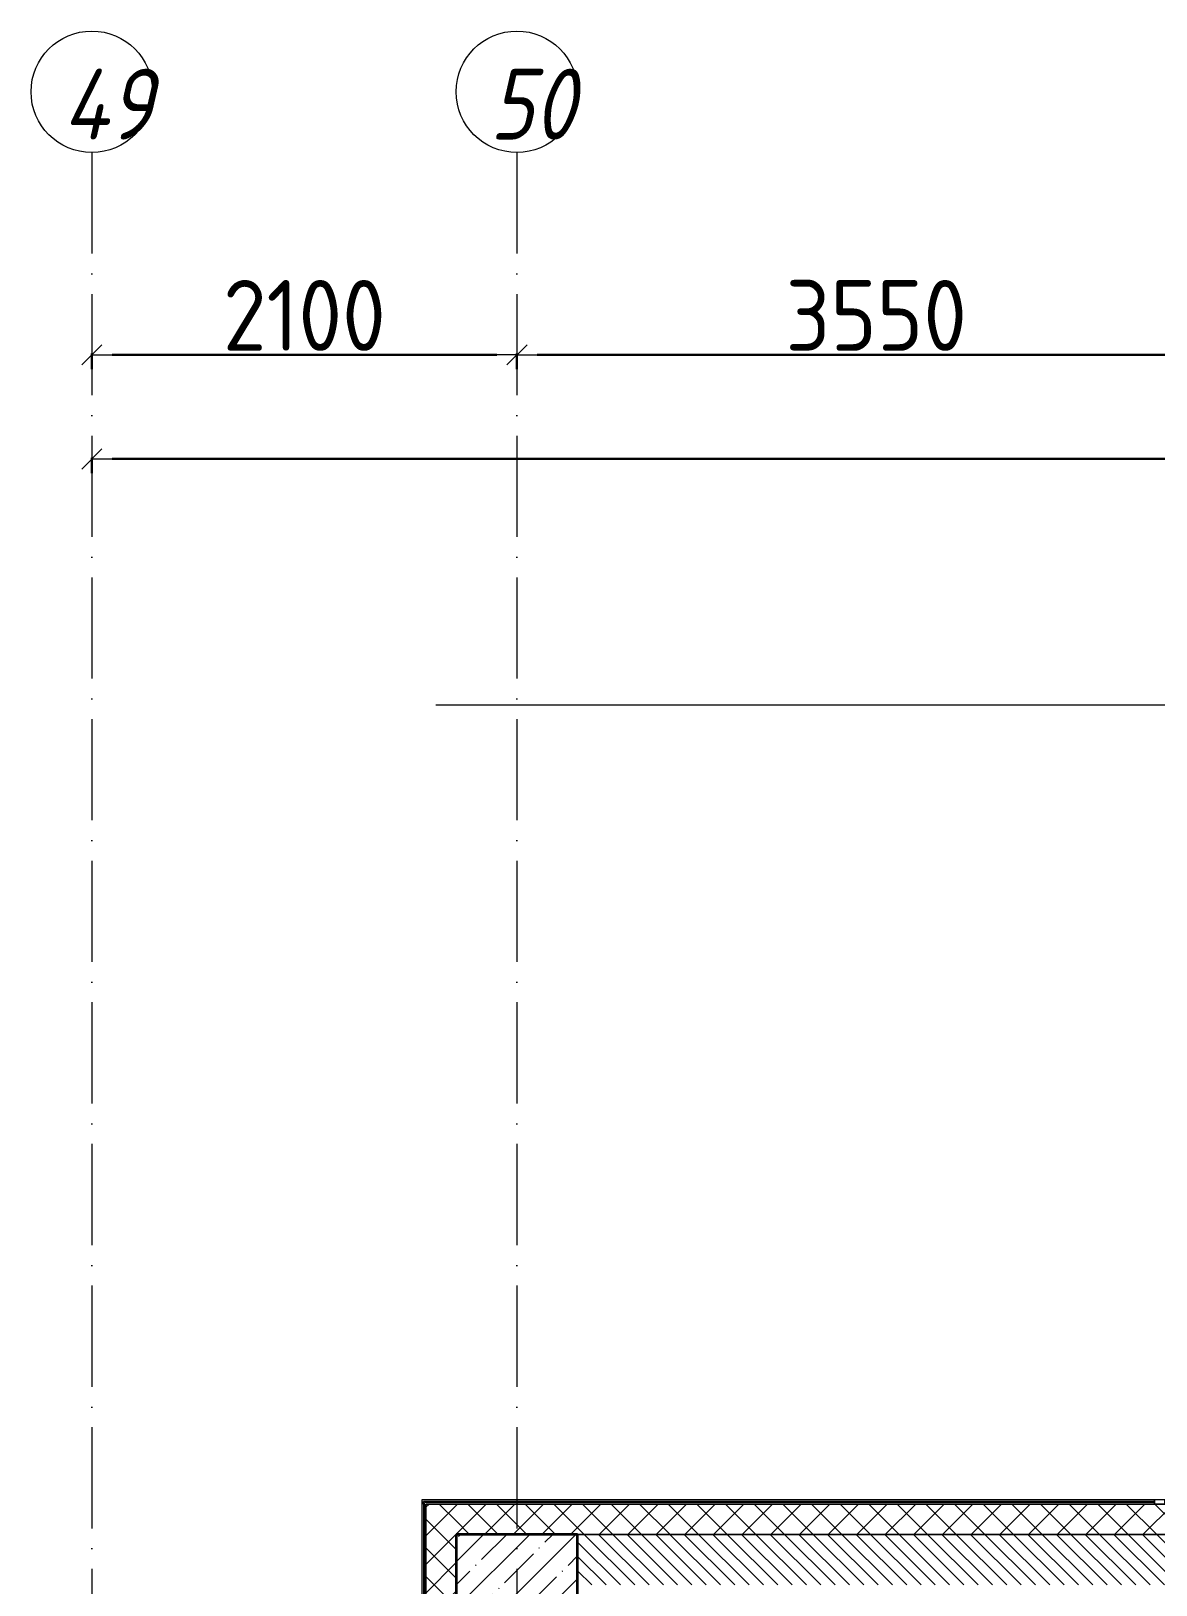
# Model space of a CAD drawing. Header units: millimetres. Extents: x -213536 to 1564669, y -45299 to 942238.
# Drawn here: x 277246 to 282802, y 257315 to 264995 of the extents above; entities that cross this region are included whole.
import ezdxf

# ---------------------------------------------------------------- set-up
doc = ezdxf.new("R2010")
doc.units = ezdxf.units.MM
doc.linetypes.add('50_200_ШТРИХ_1Т_ш5_п1_п1_', pattern=[700, 500, -100, 0, -100])
for name, color, linetype, lineweight in [('0-1', 7, 'Continuous', 5), ('0-2', 7, 'Continuous', 9), ('Несущие колонны', 7, 'Continuous', 9), ('Несущие колонны-1', 7, 'Continuous', 35), ('Общие ребра', 7, 'Continuous', 9), ('Оси', 7, 'Continuous', 9), ('Оси-1', 7, 'Continuous', 20), ('Оси-2', 7, '50_200_ШТРИХ_1Т_ш5_п1_п1_', 9), ('Размеры', 7, 'Continuous', 15), ('Стены-1', 7, 'Continuous', 13), ('Штриховка разреза-1', 7, 'Continuous', 9), ('Элементы узлов', 7, 'Continuous', 9)]:
    doc.layers.add(name, color=color, linetype=linetype, lineweight=lineweight)
doc.layers.get('0-2').off()
doc.styles.add('ISOCPEUR_I_1', font='isocpeui.ttf', dxfattribs={"width": 0.85, "height": 2.5})
doc.styles.add('СПДС', font='isocpeur.ttf', dxfattribs={"width": 0.9})
doc.dimstyles.new('Размера А3', dxfattribs={"dimtxt": 200, "dimasz": 100, "dimexe": 70, "dimexo": 100, "dimgap": 20, "dimtad": 1, "dimdec": 0, "dimrnd": 10, "dimzin": 0, "dimdsep": 46, "dimtxsty": 'СПДС', "dimblk": 'ARROWHEAD_6', "dimcen": 1, "dimclrd": 256, "dimclre": 256, "dimclrt": 256, "dimazin": 0, "dimtfac": 1, "dimtdec": 0, "dimtmove": 2, "dimatfit": 3, "dimfxl": 1, "dimtolj": 1, "dimtzin": 0, "dimarcsym": 0})
pattern_1 = [(45, (0, 0), (-70.71068, 70.71068), []), (135, (0, 0), (-70.71068, -70.71068), [])]

# ---------------------------------------------------------------- blocks, each defined once
blk = doc.blocks.new('BSC_Колонна _Прямоугольная - 600х600-25984397-АИ2_02_План отделки стен 2-го этажа _Часть 2_')
at = {"layer": 'Несущие колонны'}
h = blk.add_hatch(dxfattribs=at)
h.set_pattern_fill('FP_12', color=256, style=0, pattern_type=2)
h.set_pattern_definition([(45, (-73400, -44450), (-114.04925, 114.04925), []), (45, (-73285.95, -44450), (-114.04925, 114.04925), [201.613, -40.323, 3.353, -36.97])])
h.paths.add_polyline_path([(-300, -300), (300, -300), (300, 300), (-300, 300)], flags=0)
at = {"layer": 'Несущие колонны-1'}
for p, q in [((300, 300), (-300, 300)), ((-300, 300), (-300, -300)), ((300, -300), (300, 300)), ((-300, -300), (300, -300))]:
    blk.add_line(p, q, dxfattribs=at)
blk = doc.blocks.new('Стены 10 - Стены 4-31628020-АИ2_02_План отделки стен 2-го этажа _Часть 2_')
at = {"layer": 'Стены-1'}
for p, q in [((23850, 9731), (23800, 9731)), ((23800, 9731), (23800, 9711)), ((23800, 9711), (23850, 9711)), ((23850, 9711), (23850, 9731))]:
    blk.add_line(p, q, dxfattribs=at)
blk = doc.blocks.new('0125-Р-ОО-Ш2-АР-о_23_10_2024_rvt-1-АИ2_02_План отделки стен 2-го этажа _Часть 2_')
at = {"layer": 'Штриховка разреза-1'}
h = blk.add_hatch(dxfattribs=at)
h.set_pattern_fill('FP_81', color=256, style=0, pattern_type=2)
h.set_pattern_definition(pattern_1)
h.paths.add_polyline_path([(73025, 14150), (73100, 14150), (73100, 15445), (73094, 15445), (73094, 15520), (72950, 15520), (72950, 14150)], flags=0)
h.paths.add_polyline_path([(73094, 17220), (73094, 17295), (73100, 17295), (73100, 18085), (73094, 18085), (73094, 18160), (72950, 18160), (72950, 17220)], flags=0)
h.paths.add_polyline_path([(73094, 19860), (73094, 19935), (73100, 19935), (73100, 21325), (73094, 21325), (73094, 21400), (72950, 21400), (72950, 19860)], flags=0)
h.paths.add_polyline_path([(73094, 23100), (73094, 23175), (73100, 23175), (73100, 23965), (73094, 23965), (73094, 24040), (72950, 24040), (72950, 23100)], flags=0)
h.paths.add_polyline_path([(72950, 25740), (73094, 25740), (73094, 25815), (73100, 25815), (73100, 27205), (73094, 27205), (73094, 27280), (72950, 27280), (72950, 26366)], flags=0)
h.paths.add_polyline_path([(73094, 28980), (73094, 29055), (73100, 29055), (73100, 29845), (73094, 29845), (73094, 29920), (72950, 29920), (72950, 28980)], flags=0)
h.paths.add_polyline_path([(73094, 31620), (73094, 31695), (73100, 31695), (73100, 33085), (73094, 33085), (73094, 33160), (72950, 33160), (72950, 31620)], flags=0)
h.paths.add_polyline_path([(73094, 34860), (73094, 34935), (73100, 34935), (73100, 35725), (73094, 35725), (73094, 35800), (72950, 35800), (72950, 34860)], flags=0)
h.paths.add_polyline_path([(73094, 37500), (73094, 37575), (73100, 37575), (73100, 38965), (73094, 38965), (73094, 39040), (72950, 39040), (72950, 37500)], flags=0)
h.paths.add_polyline_path([(72950, 40740), (73094, 40740), (73094, 40815), (73100, 40815), (73100, 41605), (73094, 41605), (73094, 41680), (72950, 41680), (72950, 40746)], flags=0)
h.paths.add_polyline_path([(73094, 43380), (73094, 43455), (73100, 43455), (73100, 44900), (72950, 44900), (72950, 43380)], flags=0)
h = blk.add_hatch(dxfattribs=at)
h.set_pattern_fill('FP_81', color=256, style=0, pattern_type=2)
h.set_pattern_definition(pattern_1)
h.paths.add_polyline_path([(76650, 44750), (76650, 44900), (73100, 44900), (73100, 44750), (76106.4, 44750)], flags=0)
h = blk.add_hatch(dxfattribs=at)
h.set_pattern_fill('FP_2', color=256, style=0, pattern_type=2)
h.set_pattern_definition([(135, (0, 0), (-35.35534, -35.35534), [])])
h.paths.add_polyline_path([(76850, 44500), (76850, 44750), (73700, 44750), (73700, 44500), (76106.4, 44500)], flags=0)
at = {"layer": 'Общие ребра'}
for p, q in [((76550, 44912), (72938, 44912)), ((72938, 44907), (72938, 44912)), ((72938, 44900), (72938, 44907)), ((72938, 44900), (72938, 43380)), ((76550, 44907), (72943, 44907)), ((72943, 44900), (72943, 44907)), ((72943, 44900), (72943, 43380)), ((72950, 44900), (72950, 43380)), ((72950, 43380), (72950, 44900))]:
    blk.add_line(p, q, dxfattribs=at)
at = {"layer": 'Стены-1'}
for p, q in [((76550, 44920), (72930, 44920)), ((72930, 44920), (72930, 44912)), ((72930, 44912), (72930, 44900)), ((72930, 44900), (72930, 43380)), ((73100, 44900), (72950, 44900)), ((72950, 44900), (76550, 44900)), ((76650, 44900), (73100, 44900)), ((76550, 44900), (76550, 44920)), ((76620, 44750), (73700, 44750)), ((73700, 44750), (76650, 44750))]:
    blk.add_line(p, q, dxfattribs=at)
at = {"layer": '0-2'}
for name, p in [('Стены 10 - Стены 4-31628020-АИ2_02_План отделки стен 2-го этажа _Часть 2_', (52750, 35189)), ('BSC_Колонна _Прямоугольная - 600х600-25984397-АИ2_02_План отделки стен 2-го этажа _Часть 2_', (73400, 44450))]:
    blk.add_blockref(name, p, dxfattribs=at)
blk = doc.blocks.new('DET_Линия разрыва - По умолчанию-18881922-АИ2_02_План отделки стен 2-го этажа _Часть 2_')
at = {"layer": 'Элементы узлов'}
blk.add_line((16354.1, 0), (224.2, 0), dxfattribs=at)
blk = doc.blocks.new('Ось сетки - Круг_Ø6_00__ISO-2_5_0_9K_-16731441-АИ2_02_План отделки стен 2-го этажа _Часть 2_')
at = {"layer": 'Оси-1'}
blk.add_circle((0, 0), 3, dxfattribs=at)
blk = doc.blocks.new('ARROWHEAD_6')
at = {"color": 0, "linetype": 'Continuous'}
for p, q in [((0, 0), (-1, 0)), ((-0.5, -0.5), (0.5, 0.5))]:
    blk.add_line(p, q, dxfattribs=at)
blk = doc.blocks.new('*D3002')
at = {"layer": 'Defpoints', "color": 0, "transparency": 16777216}
for p in [(277545.6, 263501.1), (279645.6, 263501.1), (279645.6, 263395.1)]:
    blk.add_point(p, dxfattribs=at)
at = {"layer": 'Размеры', "lineweight": -2, "transparency": 16777216}
for p, q in [((277545.6, 263401.1), (277545.6, 263325.1)), ((277645.6, 263395.1), (279545.6, 263395.1)), ((279645.6, 263401.1), (279645.6, 263325.1))]:
    blk.add_line(p, q, dxfattribs=at)
at = {"layer": 'Размеры', "lineweight": -2, "transparency": 16777216, "xscale": 100, "yscale": 100, "zscale": 100, "rotation": 180}
blk.add_blockref('ARROWHEAD_6', (277545.6, 263395.1), dxfattribs=at)
at = {"layer": 'Размеры', "lineweight": -2, "transparency": 16777216, "xscale": 100, "yscale": 100, "zscale": 100}
blk.add_blockref('ARROWHEAD_6', (279645.6, 263395.1), dxfattribs=at)
at = {"layer": 'Размеры', "lineweight": 25, "transparency": 16777216, "insert": (278595.6, 263590.1), "char_height": 350, "width": 2.3, "attachment_point": 5, "style": 'СПДС'}
blk.add_mtext('\\A1;2100', dxfattribs=at)
blk = doc.blocks.new('*D3003')
at = {"layer": 'Defpoints', "color": 0, "transparency": 16777216}
for p in [(279645.6, 263501.1), (283195.6, 263501.1), (283195.6, 263395.1)]:
    blk.add_point(p, dxfattribs=at)
at = {"layer": 'Размеры', "lineweight": -2, "transparency": 16777216}
for p, q in [((279645.6, 263401.1), (279645.6, 263325.1)), ((279745.6, 263395.1), (283095.6, 263395.1)), ((283195.6, 263401.1), (283195.6, 263325.1))]:
    blk.add_line(p, q, dxfattribs=at)
at = {"layer": 'Размеры', "lineweight": -2, "transparency": 16777216, "xscale": 100, "yscale": 100, "zscale": 100, "rotation": 180}
blk.add_blockref('ARROWHEAD_6', (279645.6, 263395.1), dxfattribs=at)
at = {"layer": 'Размеры', "lineweight": -2, "transparency": 16777216, "xscale": 100, "yscale": 100, "zscale": 100}
blk.add_blockref('ARROWHEAD_6', (283195.6, 263395.1), dxfattribs=at)
at = {"layer": 'Размеры', "lineweight": 25, "transparency": 16777216, "insert": (281420.6, 263590.1), "char_height": 350, "width": 2.488, "attachment_point": 5, "style": 'СПДС'}
blk.add_mtext('\\A1;3550', dxfattribs=at)
blk = doc.blocks.new('*D3014')
at = {"layer": 'Defpoints', "color": 0, "transparency": 16777216}
for p in [(277545.6, 262986.7), (309745.6, 262986.7), (309745.6, 262880.7)]:
    blk.add_point(p, dxfattribs=at)
at = {"layer": 'Размеры', "lineweight": -2, "transparency": 16777216}
for p, q in [((277545.6, 262886.7), (277545.6, 262810.7)), ((277645.6, 262880.7), (309645.6, 262880.7)), ((309745.6, 262886.7), (309745.6, 262810.7))]:
    blk.add_line(p, q, dxfattribs=at)
at = {"layer": 'Размеры', "lineweight": -2, "transparency": 16777216, "xscale": 100, "yscale": 100, "zscale": 100, "rotation": 180}
blk.add_blockref('ARROWHEAD_6', (277545.6, 262880.7), dxfattribs=at)
at = {"layer": 'Размеры', "lineweight": -2, "transparency": 16777216, "xscale": 100, "yscale": 100, "zscale": 100}
blk.add_blockref('ARROWHEAD_6', (309745.6, 262880.7), dxfattribs=at)
at = {"layer": 'Размеры', "lineweight": 25, "transparency": 16777216, "insert": (293645.6, 263075.7), "char_height": 350, "width": 3.111, "attachment_point": 5, "style": 'СПДС'}
blk.add_mtext('\\A1;32200', dxfattribs=at)
blk = doc.blocks.new('Оси1')
at = {"layer": 'Оси-2'}
for p, q in [((277545.6, 264395.4), (277545.6, 211864.5)), ((279645.6, 264395.4), (279645.6, 211864.5))]:
    blk.add_line(p, q, dxfattribs=at)
at = {"layer": 'Оси-1', "xscale": 99.99999999999993, "yscale": 99.99999999999993, "zscale": 99.99999999999993, "rotation": 180}
for p in [(277545.6, 264695.4), (279645.6, 264695.4)]:
    blk.add_blockref('Ось сетки - Круг_Ø6_00__ISO-2_5_0_9K_-16731441-АИ2_02_План отделки стен 2-го этажа _Часть 2_', p, dxfattribs=at)
at = {"layer": 'Оси', "char_height": 350, "attachment_point": 1, "style": 'ISOCPEUR_I_1'}
for s, insert, width in [('49', (277402.2, 264809.3), 425.696), ('50', (279511.2, 264809.3), 404.05)]:
    blk.add_mtext(s, dxfattribs=dict(at, insert=insert, width=width))
at = {"layer": 'Размеры', "lineweight": 25}
for base, p1, p2, picture, middle in [((279645.6, 263395.1), (277545.6, 263501.1), (279645.6, 263501.1), '*D3002', (278595.6, 263590.1)), ((283195.6, 263395.1), (279645.6, 263501.1), (283195.6, 263501.1), '*D3003', (281420.6, 263590.1)), ((309745.6, 262880.7), (277545.6, 262986.7), (309745.6, 262986.7), '*D3014', (293645.6, 263075.7))]:
    dim = blk.add_linear_dim(base=base, p1=p1, p2=p2, dimstyle='Размера А3', override={"dimtxt": 350}, dxfattribs=at)
    dim.commit()
    dim.dimension.update_dxf_attribs({"geometry": picture, "text_midpoint": middle})

msp = doc.modelspace()

# ---------------------------------------------------------------- block references
at = {"color": 2, "lineweight": 30}
msp.add_blockref('Оси1', (0, 0), dxfattribs=at)
at = {"layer": '0-1'}
msp.add_blockref('0125-Р-ОО-Ш2-АР-о_23_10_2024_rvt-1-АИ2_02_План отделки стен 2-го этажа _Часть 2_', (206245.6, 212815.2), dxfattribs=at)
at = {"layer": 'Элементы узлов', "rotation": 180}
msp.add_blockref('DET_Линия разрыва - По умолчанию-18881922-АИ2_02_План отделки стен 2-го этажа _Часть 2_', (295598.6, 261665.2), dxfattribs=at)

doc.saveas('drawing.dxf')
